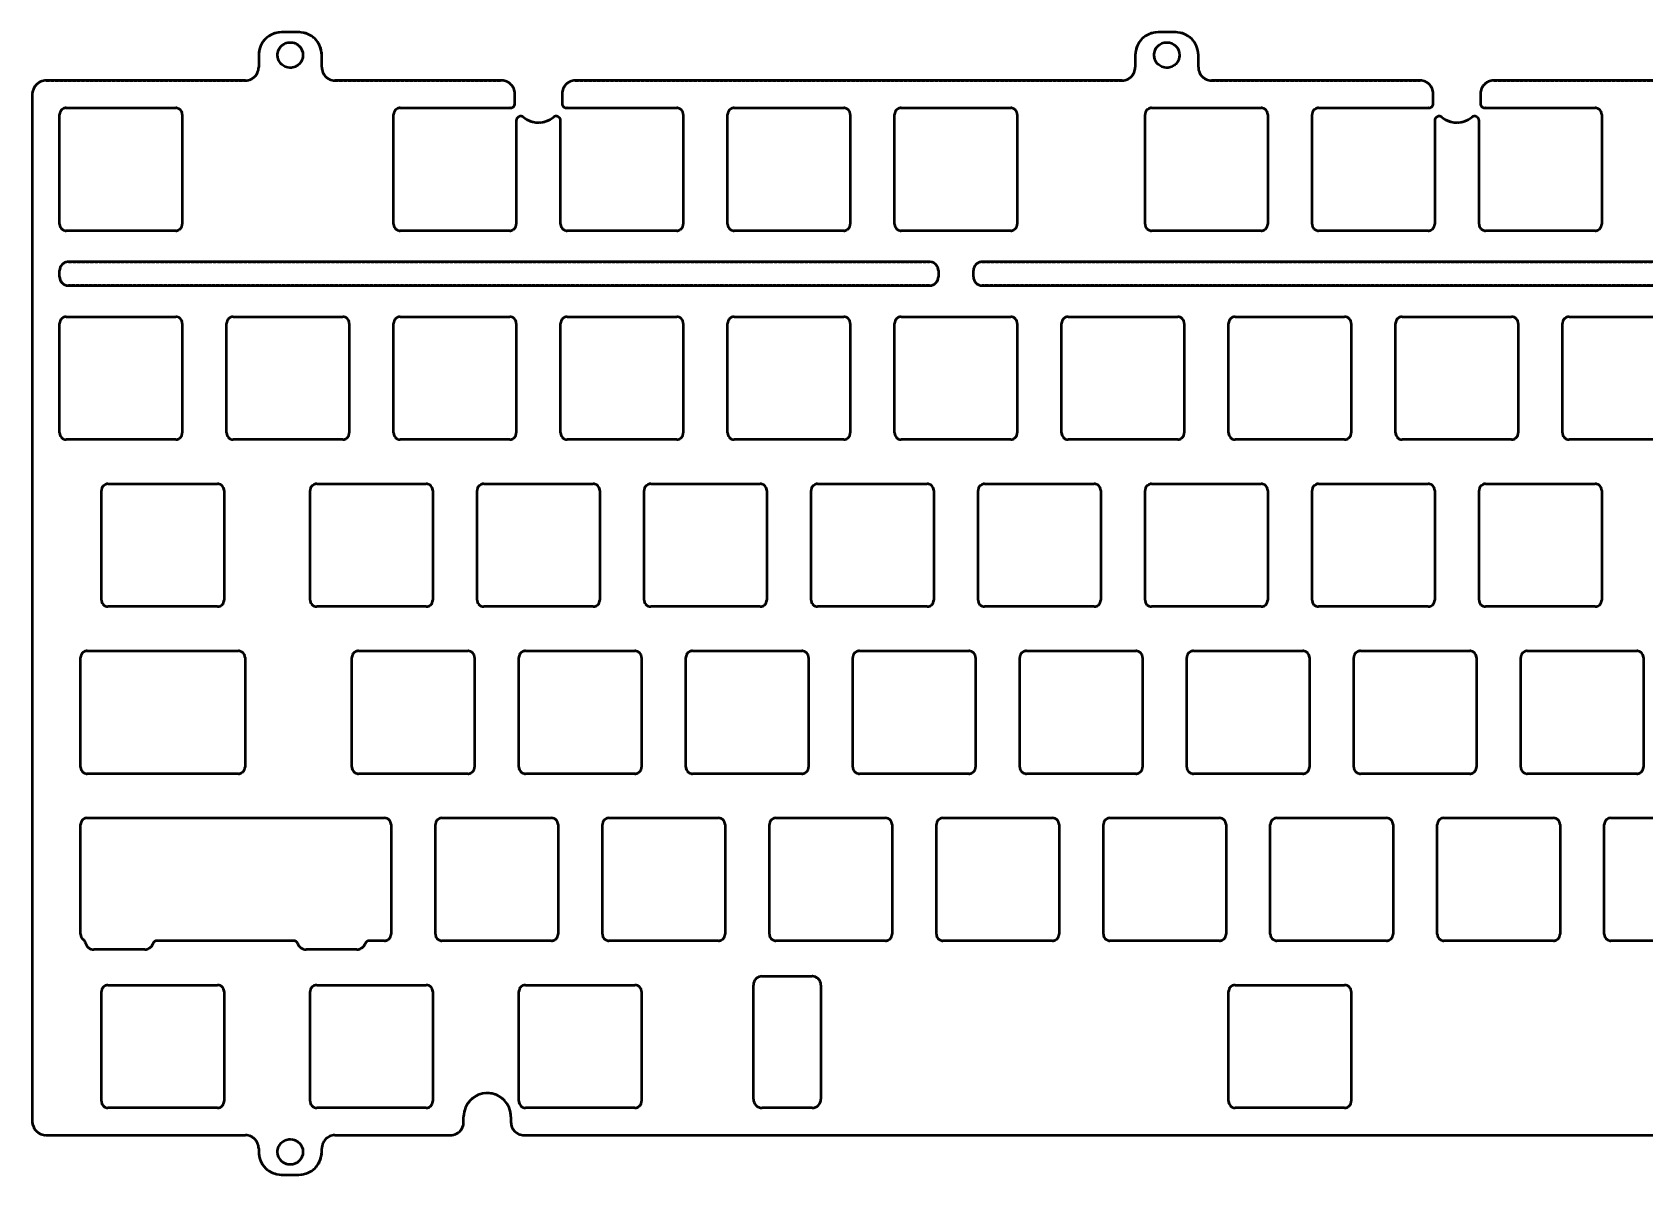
# Model space of a CAD drawing. Header units: millimetres. Extents: x -25 to 356, y -34 to 274.
# Drawn here: x -25.1 to 158.8, y 143.6 to 273.8 of the extents above; entities that cross this region are included whole.
import ezdxf

# ---------------------------------------------------------------- set-up
doc = ezdxf.new("R2010")
doc.units = ezdxf.units.MM
doc.linetypes.add('Continuous2', pattern=[0])
doc.linetypes.add('DASHED', pattern=[0.5, 0.375, -0.125])
doc.layers.add('Unnamed Level 1000', color=1, linetype='Continuous')

msp = doc.modelspace()

# ---------------------------------------------------------------- linework, layer by layer
at = {"layer": 'Unnamed Level 1000', "color": 1, "linetype": 'Continuous2', "lineweight": 50, "true_color": 0xff0000}
for p, q in [((5.32, 273.84), (3.32, 273.84)), ((105.32, 273.84), (103.32, 273.84)), ((0.72, 271.24), (0.72, 269.84)), ((7.92, 269.84), (7.92, 271.24)), ((100.72, 271.24), (100.72, 269.84)), ((107.92, 269.84), (107.92, 271.24)), ((-25.11, 266.74), (-25.11, 149.68)), ((-0.78, 268.34), (-23.51, 268.34)), ((28.44, 268.34), (9.42, 268.34)), ((29.94, 265.71), (29.94, 266.84)), ((35.34, 266.84), (35.34, 265.71)), ((99.22, 268.34), (36.84, 268.34)), ((133.21, 268.34), (109.42, 268.34)), ((134.71, 265.71), (134.71, 266.84)), ((140.11, 266.84), (140.11, 265.71)), ((189.22, 268.34), (141.61, 268.34)), ((-21.24, 265.21), (-8.74, 265.21)), ((16.86, 265.21), (29.36, 265.21)), ((35.91, 265.21), (48.41, 265.21)), ((54.96, 265.21), (67.46, 265.21)), ((74.01, 265.21), (86.51, 265.21)), ((102.59, 265.21), (115.09, 265.21)), ((121.64, 265.21), (134.14, 265.21)), ((140.69, 265.21), (153.19, 265.21)), ((-21.99, 251.96), (-21.99, 264.46)), ((-7.99, 264.46), (-7.99, 251.96)), ((16.11, 251.96), (16.11, 264.46)), ((30.11, 263.76), (30.11, 251.96)), ((35.16, 251.96), (35.16, 263.76)), ((49.16, 264.46), (49.16, 251.96)), ((54.21, 251.96), (54.21, 264.46)), ((68.21, 264.46), (68.21, 251.96)), ((73.26, 251.96), (73.26, 264.46)), ((87.26, 264.46), (87.26, 251.96)), ((101.84, 251.96), (101.84, 264.46)), ((115.84, 264.46), (115.84, 251.96)), ((120.89, 251.96), (120.89, 264.46)), ((134.89, 263.76), (134.89, 251.96)), ((139.94, 251.96), (139.94, 263.76)), ((153.94, 264.46), (153.94, 251.96)), ((-8.74, 251.21), (-21.24, 251.21)), ((29.36, 251.21), (16.86, 251.21)), ((48.41, 251.21), (35.91, 251.21)), ((67.46, 251.21), (54.96, 251.21)), ((86.51, 251.21), (74.01, 251.21)), ((115.09, 251.21), (102.59, 251.21)), ((134.14, 251.21), (121.64, 251.21)), ((153.19, 251.21), (140.69, 251.21)), ((-21.99, 245.96), (-21.99, 246.66)), ((77.26, 247.66), (-20.99, 247.66)), ((78.26, 246.66), (78.26, 245.96)), ((82.26, 245.96), (82.26, 246.66)), ((162.99, 247.66), (83.26, 247.66)), ((-20.99, 244.96), (77.26, 244.96)), ((83.26, 244.96), (162.99, 244.96)), ((-21.24, 241.4), (-8.74, 241.4)), ((-2.19, 241.4), (10.31, 241.4)), ((16.86, 241.4), (29.36, 241.4)), ((35.91, 241.4), (48.41, 241.4)), ((54.96, 241.4), (67.46, 241.4)), ((74.01, 241.4), (86.51, 241.4)), ((93.06, 241.4), (105.56, 241.4)), ((112.11, 241.4), (124.61, 241.4)), ((131.16, 241.4), (143.66, 241.4)), ((150.21, 241.4), (162.71, 241.4)), ((-21.99, 228.15), (-21.99, 240.65)), ((-7.99, 240.65), (-7.99, 228.15)), ((-2.94, 228.15), (-2.94, 240.65)), ((11.06, 240.65), (11.06, 228.15)), ((16.11, 228.15), (16.11, 240.65)), ((30.11, 240.65), (30.11, 228.15)), ((35.16, 228.15), (35.16, 240.65)), ((49.16, 240.65), (49.16, 228.15)), ((54.21, 228.15), (54.21, 240.65)), ((68.21, 240.65), (68.21, 228.15)), ((73.26, 228.15), (73.26, 240.65)), ((87.26, 240.65), (87.26, 228.15)), ((92.31, 228.15), (92.31, 240.65)), ((106.31, 240.65), (106.31, 228.15)), ((111.36, 228.15), (111.36, 240.65)), ((125.36, 240.65), (125.36, 228.15)), ((130.41, 228.15), (130.41, 240.65)), ((144.41, 240.65), (144.41, 228.15)), ((149.46, 228.15), (149.46, 240.65)), ((-8.74, 227.4), (-21.24, 227.4)), ((10.31, 227.4), (-2.19, 227.4)), ((29.36, 227.4), (16.86, 227.4)), ((48.41, 227.4), (35.91, 227.4)), ((67.46, 227.4), (54.96, 227.4)), ((86.51, 227.4), (74.01, 227.4)), ((105.56, 227.4), (93.06, 227.4)), ((124.61, 227.4), (112.11, 227.4)), ((143.66, 227.4), (131.16, 227.4)), ((162.71, 227.4), (150.21, 227.4)), ((-17.22, 209.1), (-17.22, 221.6)), ((-16.47, 222.35), (-3.97, 222.35)), ((-3.22, 221.6), (-3.22, 209.1)), ((6.59, 209.1), (6.59, 221.6)), ((7.34, 222.35), (19.84, 222.35)), ((20.59, 221.6), (20.59, 209.1)), ((25.64, 209.1), (25.64, 221.6)), ((26.39, 222.35), (38.89, 222.35)), ((39.64, 221.6), (39.64, 209.1)), ((44.69, 209.1), (44.69, 221.6)), ((45.44, 222.35), (57.94, 222.35)), ((58.69, 221.6), (58.69, 209.1)), ((63.74, 209.1), (63.74, 221.6)), ((64.49, 222.35), (76.99, 222.35)), ((77.74, 221.6), (77.74, 209.1)), ((82.79, 209.1), (82.79, 221.6)), ((83.54, 222.35), (96.04, 222.35)), ((96.79, 221.6), (96.79, 209.1)), ((101.84, 209.1), (101.84, 221.6)), ((102.59, 222.35), (115.09, 222.35)), ((115.84, 221.6), (115.84, 209.1)), ((120.89, 209.1), (120.89, 221.6)), ((121.64, 222.35), (134.14, 222.35)), ((134.89, 221.6), (134.89, 209.1)), ((139.94, 209.1), (139.94, 221.6)), ((140.69, 222.35), (153.19, 222.35)), ((153.94, 221.6), (153.94, 209.1)), ((-3.97, 208.35), (-16.47, 208.35)), ((19.84, 208.35), (7.34, 208.35)), ((38.89, 208.35), (26.39, 208.35)), ((57.94, 208.35), (45.44, 208.35)), ((76.99, 208.35), (64.49, 208.35)), ((96.04, 208.35), (83.54, 208.35)), ((115.09, 208.35), (102.59, 208.35)), ((134.14, 208.35), (121.64, 208.35)), ((153.19, 208.35), (140.69, 208.35)), ((-19.6, 190.05), (-19.6, 202.55)), ((-18.85, 203.3), (-1.59, 203.3)), ((-0.84, 202.55), (-0.84, 190.05)), ((11.35, 190.05), (11.35, 202.55)), ((12.1, 203.3), (24.6, 203.3)), ((25.35, 202.55), (25.35, 190.05)), ((30.4, 190.05), (30.4, 202.55)), ((31.15, 203.3), (43.65, 203.3)), ((44.4, 202.55), (44.4, 190.05)), ((49.45, 190.05), (49.45, 202.55)), ((50.2, 203.3), (62.7, 203.3)), ((63.45, 202.55), (63.45, 190.05)), ((68.5, 190.05), (68.5, 202.55)), ((69.25, 203.3), (81.75, 203.3)), ((82.5, 202.55), (82.5, 190.05)), ((87.55, 190.05), (87.55, 202.55)), ((88.3, 203.3), (100.8, 203.3)), ((101.55, 202.55), (101.55, 190.05)), ((106.6, 190.05), (106.6, 202.55)), ((107.35, 203.3), (119.85, 203.3)), ((120.6, 202.55), (120.6, 190.05)), ((125.65, 190.05), (125.65, 202.55)), ((126.4, 203.3), (138.9, 203.3)), ((139.65, 202.55), (139.65, 190.05)), ((144.7, 190.05), (144.7, 202.55)), ((145.45, 203.3), (157.95, 203.3)), ((158.7, 202.55), (158.7, 190.05)), ((-1.59, 189.3), (-18.85, 189.3)), ((24.6, 189.3), (12.1, 189.3)), ((43.65, 189.3), (31.15, 189.3)), ((62.7, 189.3), (50.2, 189.3)), ((81.75, 189.3), (69.25, 189.3)), ((100.8, 189.3), (88.3, 189.3)), ((119.85, 189.3), (107.35, 189.3)), ((138.9, 189.3), (126.4, 189.3)), ((157.95, 189.3), (145.45, 189.3)), ((-18.85, 184.25), (15.08, 184.25)), ((21.63, 184.25), (34.13, 184.25)), ((40.68, 184.25), (53.18, 184.25)), ((59.73, 184.25), (72.23, 184.25)), ((78.78, 184.25), (91.28, 184.25)), ((97.83, 184.25), (110.33, 184.25)), ((116.88, 184.25), (129.38, 184.25)), ((135.93, 184.25), (148.43, 184.25)), ((154.98, 184.25), (167.48, 184.25)), ((-19.6, 171), (-19.6, 183.5)), ((15.83, 183.5), (15.83, 171)), ((20.88, 171), (20.88, 183.5)), ((34.88, 183.5), (34.88, 171)), ((39.93, 171), (39.93, 183.5)), ((53.93, 183.5), (53.93, 171)), ((58.98, 171), (58.98, 183.5)), ((72.98, 183.5), (72.98, 171)), ((78.03, 171), (78.03, 183.5)), ((92.03, 183.5), (92.03, 171)), ((97.08, 171), (97.08, 183.5)), ((111.08, 183.5), (111.08, 171)), ((116.13, 171), (116.13, 183.5)), ((130.13, 183.5), (130.13, 171)), ((135.18, 171), (135.18, 183.5)), ((149.18, 183.5), (149.18, 171)), ((154.23, 171), (154.23, 183.5)), ((-12.28, 169.25), (-18.08, 169.25)), ((4.71, 170.25), (-10.87, 170.25)), ((11.92, 169.25), (6.12, 169.25)), ((15.08, 170.25), (13.33, 170.25)), ((34.13, 170.25), (21.63, 170.25)), ((53.18, 170.25), (40.68, 170.25)), ((72.23, 170.25), (59.73, 170.25)), ((91.28, 170.25), (78.78, 170.25)), ((110.33, 170.25), (97.83, 170.25)), ((129.38, 170.25), (116.88, 170.25)), ((148.43, 170.25), (135.93, 170.25)), ((167.48, 170.25), (154.98, 170.25)), ((58.16, 166.2), (63.86, 166.2)), ((-17.22, 151.95), (-17.22, 164.45)), ((-16.47, 165.2), (-3.97, 165.2)), ((-3.22, 164.45), (-3.22, 151.95)), ((6.59, 151.95), (6.59, 164.45)), ((7.34, 165.2), (19.84, 165.2)), ((20.59, 164.45), (20.59, 151.95)), ((30.4, 151.95), (30.4, 164.45)), ((31.15, 165.2), (43.65, 165.2)), ((44.4, 164.45), (44.4, 151.95)), ((57.16, 152.2), (57.16, 165.2)), ((64.86, 165.2), (64.86, 152.2)), ((111.36, 151.95), (111.36, 164.45)), ((112.11, 165.2), (124.61, 165.2)), ((125.36, 164.45), (125.36, 151.95)), ((-3.97, 151.2), (-16.47, 151.2)), ((19.84, 151.2), (7.34, 151.2)), ((43.65, 151.2), (31.15, 151.2)), ((63.86, 151.2), (58.16, 151.2)), ((124.61, 151.2), (112.11, 151.2)), ((24.1, 149.58), (24.1, 150.18)), ((29.5, 150.18), (29.5, 149.58)), ((-23.51, 148.08), (-0.78, 148.08)), ((9.42, 148.08), (22.6, 148.08)), ((31, 148.08), (189.22, 148.08)), ((0.72, 146.58), (0.72, 146.18)), ((7.92, 146.18), (7.92, 146.58)), ((3.32, 143.58), (5.32, 143.58))]:
    msp.add_line(p, q, dxfattribs=at)
at = {"layer": 'Unnamed Level 1000', "color": 1, "linetype": 'DASHED', "lineweight": 50, "true_color": 0xff0000}
for p, q in [((5.32, 273.84), (3.32, 273.84)), ((105.32, 273.84), (103.32, 273.84)), ((0.72, 271.24), (0.72, 269.84)), ((7.92, 269.84), (7.92, 271.24)), ((100.72, 271.24), (100.72, 269.84)), ((107.92, 269.84), (107.92, 271.24)), ((-25.11, 266.74), (-25.11, 149.68)), ((-23.51, 268.34), (-0.78, 268.34)), ((9.42, 268.34), (28.44, 268.34)), ((29.94, 265.71), (29.94, 266.84)), ((35.34, 266.84), (35.34, 265.71)), ((36.84, 268.34), (99.22, 268.34)), ((109.42, 268.34), (133.21, 268.34)), ((134.71, 265.71), (134.71, 266.84)), ((140.11, 266.84), (140.11, 265.71)), ((141.61, 268.34), (189.22, 268.34)), ((-21.24, 265.21), (-8.74, 265.21)), ((16.86, 265.21), (29.36, 265.21)), ((35.91, 265.21), (48.41, 265.21)), ((54.96, 265.21), (67.46, 265.21)), ((74.01, 265.21), (86.51, 265.21)), ((102.59, 265.21), (115.09, 265.21)), ((121.64, 265.21), (134.14, 265.21)), ((140.69, 265.21), (153.19, 265.21)), ((-21.99, 251.96), (-21.99, 264.46)), ((-7.99, 264.46), (-7.99, 251.96)), ((16.11, 251.96), (16.11, 264.46)), ((30.11, 263.76), (30.11, 251.96)), ((35.16, 251.96), (35.16, 263.76)), ((49.16, 264.46), (49.16, 251.96)), ((54.21, 251.96), (54.21, 264.46)), ((68.21, 264.46), (68.21, 251.96)), ((73.26, 251.96), (73.26, 264.46)), ((87.26, 264.46), (87.26, 251.96)), ((101.84, 251.96), (101.84, 264.46)), ((115.84, 264.46), (115.84, 251.96)), ((120.89, 251.96), (120.89, 264.46)), ((134.89, 263.76), (134.89, 251.96)), ((139.94, 251.96), (139.94, 263.76)), ((153.94, 264.46), (153.94, 251.96)), ((-8.74, 251.21), (-21.24, 251.21)), ((29.36, 251.21), (16.86, 251.21)), ((48.41, 251.21), (35.91, 251.21)), ((67.46, 251.21), (54.96, 251.21)), ((86.51, 251.21), (74.01, 251.21)), ((115.09, 251.21), (102.59, 251.21)), ((134.14, 251.21), (121.64, 251.21)), ((153.19, 251.21), (140.69, 251.21)), ((-21.99, 245.96), (-21.99, 246.66)), ((-20.99, 247.66), (77.26, 247.66)), ((78.26, 246.66), (78.26, 245.96)), ((82.26, 245.96), (82.26, 246.66)), ((83.26, 247.66), (162.99, 247.66)), ((77.26, 244.96), (-20.99, 244.96)), ((162.99, 244.96), (83.26, 244.96)), ((-21.24, 241.4), (-8.74, 241.4)), ((-2.19, 241.4), (10.31, 241.4)), ((16.86, 241.4), (29.36, 241.4)), ((35.91, 241.4), (48.41, 241.4)), ((54.96, 241.4), (67.46, 241.4)), ((74.01, 241.4), (86.51, 241.4)), ((93.06, 241.4), (105.56, 241.4)), ((112.11, 241.4), (124.61, 241.4)), ((131.16, 241.4), (143.66, 241.4)), ((150.21, 241.4), (162.71, 241.4)), ((-21.99, 228.15), (-21.99, 240.65)), ((-7.99, 240.65), (-7.99, 228.15)), ((-2.94, 228.15), (-2.94, 240.65)), ((11.06, 240.65), (11.06, 228.15)), ((16.11, 228.15), (16.11, 240.65)), ((30.11, 240.65), (30.11, 228.15)), ((35.16, 228.15), (35.16, 240.65)), ((49.16, 240.65), (49.16, 228.15)), ((54.21, 228.15), (54.21, 240.65)), ((68.21, 240.65), (68.21, 228.15)), ((73.26, 228.15), (73.26, 240.65)), ((87.26, 240.65), (87.26, 228.15)), ((92.31, 228.15), (92.31, 240.65)), ((106.31, 240.65), (106.31, 228.15)), ((111.36, 228.15), (111.36, 240.65)), ((125.36, 240.65), (125.36, 228.15)), ((130.41, 228.15), (130.41, 240.65)), ((144.41, 240.65), (144.41, 228.15)), ((149.46, 228.15), (149.46, 240.65)), ((-8.74, 227.4), (-21.24, 227.4)), ((10.31, 227.4), (-2.19, 227.4)), ((29.36, 227.4), (16.86, 227.4)), ((48.41, 227.4), (35.91, 227.4)), ((67.46, 227.4), (54.96, 227.4)), ((86.51, 227.4), (74.01, 227.4)), ((105.56, 227.4), (93.06, 227.4)), ((124.61, 227.4), (112.11, 227.4)), ((143.66, 227.4), (131.16, 227.4)), ((162.71, 227.4), (150.21, 227.4)), ((-17.22, 209.1), (-17.22, 221.6)), ((-16.47, 222.35), (-3.97, 222.35)), ((-3.22, 221.6), (-3.22, 209.1)), ((6.59, 209.1), (6.59, 221.6)), ((7.34, 222.35), (19.84, 222.35)), ((20.59, 221.6), (20.59, 209.1)), ((25.64, 209.1), (25.64, 221.6)), ((26.39, 222.35), (38.89, 222.35)), ((39.64, 221.6), (39.64, 209.1)), ((44.69, 209.1), (44.69, 221.6)), ((45.44, 222.35), (57.94, 222.35)), ((58.69, 221.6), (58.69, 209.1)), ((63.74, 209.1), (63.74, 221.6)), ((64.49, 222.35), (76.99, 222.35)), ((77.74, 221.6), (77.74, 209.1)), ((82.79, 209.1), (82.79, 221.6)), ((83.54, 222.35), (96.04, 222.35)), ((96.79, 221.6), (96.79, 209.1)), ((101.84, 209.1), (101.84, 221.6)), ((102.59, 222.35), (115.09, 222.35)), ((115.84, 221.6), (115.84, 209.1)), ((120.89, 209.1), (120.89, 221.6)), ((121.64, 222.35), (134.14, 222.35)), ((134.89, 221.6), (134.89, 209.1)), ((139.94, 209.1), (139.94, 221.6)), ((140.69, 222.35), (153.19, 222.35)), ((153.94, 221.6), (153.94, 209.1)), ((-3.97, 208.35), (-16.47, 208.35)), ((19.84, 208.35), (7.34, 208.35)), ((38.89, 208.35), (26.39, 208.35)), ((57.94, 208.35), (45.44, 208.35)), ((76.99, 208.35), (64.49, 208.35)), ((96.04, 208.35), (83.54, 208.35)), ((115.09, 208.35), (102.59, 208.35)), ((134.14, 208.35), (121.64, 208.35)), ((153.19, 208.35), (140.69, 208.35)), ((-19.6, 190.05), (-19.6, 202.55)), ((-18.85, 203.3), (-1.59, 203.3)), ((-0.84, 202.55), (-0.84, 190.05)), ((11.35, 190.05), (11.35, 202.55)), ((12.1, 203.3), (24.6, 203.3)), ((25.35, 202.55), (25.35, 190.05)), ((30.4, 190.05), (30.4, 202.55)), ((31.15, 203.3), (43.65, 203.3)), ((44.4, 202.55), (44.4, 190.05)), ((49.45, 190.05), (49.45, 202.55)), ((50.2, 203.3), (62.7, 203.3)), ((63.45, 202.55), (63.45, 190.05)), ((68.5, 190.05), (68.5, 202.55)), ((69.25, 203.3), (81.75, 203.3)), ((82.5, 202.55), (82.5, 190.05)), ((87.55, 190.05), (87.55, 202.55)), ((88.3, 203.3), (100.8, 203.3)), ((101.55, 202.55), (101.55, 190.05)), ((106.6, 190.05), (106.6, 202.55)), ((107.35, 203.3), (119.85, 203.3)), ((120.6, 202.55), (120.6, 190.05)), ((125.65, 190.05), (125.65, 202.55)), ((126.4, 203.3), (138.9, 203.3)), ((139.65, 202.55), (139.65, 190.05)), ((144.7, 190.05), (144.7, 202.55)), ((145.45, 203.3), (157.95, 203.3)), ((158.7, 202.55), (158.7, 190.05)), ((-1.59, 189.3), (-18.85, 189.3)), ((24.6, 189.3), (12.1, 189.3)), ((43.65, 189.3), (31.15, 189.3)), ((62.7, 189.3), (50.2, 189.3)), ((81.75, 189.3), (69.25, 189.3)), ((100.8, 189.3), (88.3, 189.3)), ((119.85, 189.3), (107.35, 189.3)), ((138.9, 189.3), (126.4, 189.3)), ((157.95, 189.3), (145.45, 189.3)), ((-18.85, 184.25), (15.08, 184.25)), ((21.63, 184.25), (34.13, 184.25)), ((40.68, 184.25), (53.18, 184.25)), ((59.73, 184.25), (72.23, 184.25)), ((78.78, 184.25), (91.28, 184.25)), ((97.83, 184.25), (110.33, 184.25)), ((116.88, 184.25), (129.38, 184.25)), ((135.93, 184.25), (148.43, 184.25)), ((154.98, 184.25), (167.48, 184.25)), ((-19.6, 171), (-19.6, 183.5)), ((15.83, 183.5), (15.83, 171)), ((20.88, 171), (20.88, 183.5)), ((34.88, 183.5), (34.88, 171)), ((39.93, 171), (39.93, 183.5)), ((53.93, 183.5), (53.93, 171)), ((58.98, 171), (58.98, 183.5)), ((72.98, 183.5), (72.98, 171)), ((78.03, 171), (78.03, 183.5)), ((92.03, 183.5), (92.03, 171)), ((97.08, 171), (97.08, 183.5)), ((111.08, 183.5), (111.08, 171)), ((116.13, 171), (116.13, 183.5)), ((130.13, 183.5), (130.13, 171)), ((135.18, 171), (135.18, 183.5)), ((149.18, 183.5), (149.18, 171)), ((154.23, 171), (154.23, 183.5)), ((-12.28, 169.25), (-18.08, 169.25)), ((4.71, 170.25), (-10.87, 170.25)), ((11.92, 169.25), (6.12, 169.25)), ((15.08, 170.25), (13.33, 170.25)), ((34.13, 170.25), (21.63, 170.25)), ((53.18, 170.25), (40.68, 170.25)), ((72.23, 170.25), (59.73, 170.25)), ((91.28, 170.25), (78.78, 170.25)), ((110.33, 170.25), (97.83, 170.25)), ((129.38, 170.25), (116.88, 170.25)), ((148.43, 170.25), (135.93, 170.25)), ((167.48, 170.25), (154.98, 170.25)), ((58.16, 166.2), (63.86, 166.2)), ((-17.22, 151.95), (-17.22, 164.45)), ((-16.47, 165.2), (-3.97, 165.2)), ((-3.22, 164.45), (-3.22, 151.95)), ((6.59, 151.95), (6.59, 164.45)), ((7.34, 165.2), (19.84, 165.2)), ((20.59, 164.45), (20.59, 151.95)), ((30.4, 151.95), (30.4, 164.45)), ((31.15, 165.2), (43.65, 165.2)), ((44.4, 164.45), (44.4, 151.95)), ((57.16, 152.2), (57.16, 165.2)), ((64.86, 165.2), (64.86, 152.2)), ((111.36, 151.95), (111.36, 164.45)), ((112.11, 165.2), (124.61, 165.2)), ((125.36, 164.45), (125.36, 151.95)), ((-3.97, 151.2), (-16.47, 151.2)), ((19.84, 151.2), (7.34, 151.2)), ((43.65, 151.2), (31.15, 151.2)), ((63.86, 151.2), (58.16, 151.2)), ((124.61, 151.2), (112.11, 151.2)), ((24.1, 149.58), (24.1, 150.18)), ((29.5, 150.18), (29.5, 149.58)), ((-23.51, 148.08), (-0.78, 148.08)), ((9.42, 148.08), (22.6, 148.08)), ((31, 148.08), (189.22, 148.08)), ((0.72, 146.58), (0.72, 146.18)), ((7.92, 146.18), (7.92, 146.58)), ((3.32, 143.58), (5.32, 143.58))]:
    msp.add_line(p, q, dxfattribs=at)
at = {"layer": 'Unnamed Level 1000', "color": 1, "linetype": 'Continuous2', "lineweight": 50, "true_color": 0xff0000}
for centre in [(4.32, 271.24), (104.32, 271.24), (4.32, 146.18)]:
    msp.add_circle(centre, 1.45, dxfattribs=at)
at = {"layer": 'Unnamed Level 1000', "color": 1, "linetype": 'DASHED', "lineweight": 50, "true_color": 0xff0000}
for centre in [(4.32, 271.24), (104.32, 271.24), (4.32, 146.18)]:
    msp.add_circle(centre, 1.45, dxfattribs=at)
at = {"layer": 'Unnamed Level 1000', "color": 1, "linetype": 'Continuous2', "lineweight": 50, "true_color": 0xff0000}
for centre, radius, start, end in [((3.32, 271.24), 2.6, 90, 180), ((5.32, 271.24), 2.6, 0, 90), ((103.32, 271.24), 2.6, 90, 180), ((105.32, 271.24), 2.6, 0, 90), ((-0.78, 269.84), 1.5, 270, 360), ((9.42, 269.84), 1.5, 180, 270), ((99.22, 269.84), 1.5, 270, 360), ((109.42, 269.84), 1.5, 180, 270), ((-23.51, 266.74), 1.6, 90, 180), ((28.44, 266.84), 1.5, 0, 90), ((36.84, 266.84), 1.5, 90, 180), ((133.21, 266.84), 1.5, 0, 90), ((141.61, 266.84), 1.5, 90, 180), ((-21.24, 264.46), 0.75, 90, 180), ((-8.74, 264.46), 0.75, 360, 90), ((16.86, 264.46), 0.75, 90, 180), ((29.36, 264.46), 0.75, 86.5582, 90), ((29.44, 265.71), 0.5, 266.5582, 0), ((35.84, 265.71), 0.5, 180, 273.4376), ((35.91, 264.46), 0.75, 90, 93.4376), ((48.41, 264.46), 0.75, 360, 90), ((54.96, 264.46), 0.75, 90, 180), ((67.46, 264.46), 0.75, 360, 90), ((74.01, 264.46), 0.75, 90, 180), ((86.51, 264.46), 0.75, 360, 90), ((102.59, 264.46), 0.75, 90, 180), ((115.09, 264.46), 0.75, 360, 90), ((121.64, 264.46), 0.75, 90, 180), ((134.14, 264.46), 0.75, 86.5593, 90), ((134.21, 265.71), 0.5, 266.5593, 0), ((140.61, 265.71), 0.5, 180, 273.4389), ((140.69, 264.46), 0.75, 90, 93.4389), ((153.19, 264.46), 0.75, 360, 90), ((30.61, 263.76), 0.5, 50.7406, 180), ((32.64, 266.24), 2.7, 230.7412, 309.2567), ((34.66, 263.76), 0.5, 0, 129.2573), ((135.39, 263.76), 0.5, 50.7411, 180), ((137.41, 266.24), 2.7, 230.7417, 309.2574), ((139.44, 263.76), 0.5, 0, 129.2579), ((-21.24, 251.96), 0.75, 180, 270), ((-8.74, 251.96), 0.75, 270, 0), ((16.86, 251.96), 0.75, 180, 270), ((29.36, 251.96), 0.75, 270, 0), ((35.91, 251.96), 0.75, 180, 270), ((48.41, 251.96), 0.75, 270, 0), ((54.96, 251.96), 0.75, 180, 270), ((67.46, 251.96), 0.75, 270, 0), ((74.01, 251.96), 0.75, 180, 270), ((86.51, 251.96), 0.75, 270, 0), ((102.59, 251.96), 0.75, 180, 270), ((115.09, 251.96), 0.75, 270, 0), ((121.64, 251.96), 0.75, 180, 270), ((134.14, 251.96), 0.75, 270, 0), ((140.69, 251.96), 0.75, 180, 270), ((153.19, 251.96), 0.75, 270, 0), ((-20.99, 246.66), 1, 90, 180), ((77.26, 246.66), 1, 0, 90), ((83.26, 246.66), 1, 90, 180), ((-20.99, 245.96), 1, 180, 270), ((77.26, 245.96), 1, 270, 0), ((83.26, 245.96), 1, 180, 270), ((-21.24, 240.65), 0.75, 90, 180), ((-8.74, 240.65), 0.75, 0, 90), ((-2.19, 240.65), 0.75, 90, 180), ((10.31, 240.65), 0.75, 0, 90), ((16.86, 240.65), 0.75, 90, 180), ((29.36, 240.65), 0.75, 0, 90), ((35.91, 240.65), 0.75, 90, 180), ((48.41, 240.65), 0.75, 0, 90), ((54.96, 240.65), 0.75, 90, 180), ((67.46, 240.65), 0.75, 0, 90), ((74.01, 240.65), 0.75, 90, 180), ((86.51, 240.65), 0.75, 0, 90), ((93.06, 240.65), 0.75, 90, 180), ((105.56, 240.65), 0.75, 0, 90), ((112.11, 240.65), 0.75, 90, 180), ((124.61, 240.65), 0.75, 0, 90), ((131.16, 240.65), 0.75, 90, 180), ((143.66, 240.65), 0.75, 0, 90), ((150.21, 240.65), 0.75, 90, 180), ((-21.24, 228.15), 0.75, 180, 270), ((-8.74, 228.15), 0.75, 270, 0), ((-2.19, 228.15), 0.75, 180, 270), ((10.31, 228.15), 0.75, 270, 0), ((16.86, 228.15), 0.75, 180, 270), ((29.36, 228.15), 0.75, 270, 0), ((35.91, 228.15), 0.75, 180, 270), ((48.41, 228.15), 0.75, 270, 0), ((54.96, 228.15), 0.75, 180, 270), ((67.46, 228.15), 0.75, 270, 0), ((74.01, 228.15), 0.75, 180, 270), ((86.51, 228.15), 0.75, 270, 0), ((93.06, 228.15), 0.75, 180, 270), ((105.56, 228.15), 0.75, 270, 0), ((112.11, 228.15), 0.75, 180, 270), ((124.61, 228.15), 0.75, 270, 0), ((131.16, 228.15), 0.75, 180, 270), ((143.66, 228.15), 0.75, 270, 0), ((150.21, 228.15), 0.75, 180, 270), ((-16.47, 221.6), 0.75, 90, 180), ((-3.97, 221.6), 0.75, 0, 90), ((7.34, 221.6), 0.75, 90, 180), ((19.84, 221.6), 0.75, 360, 90), ((26.39, 221.6), 0.75, 90, 180), ((38.89, 221.6), 0.75, 0, 90), ((45.44, 221.6), 0.75, 90, 180), ((57.94, 221.6), 0.75, 0, 90), ((64.49, 221.6), 0.75, 90, 180), ((76.99, 221.6), 0.75, 360, 90), ((83.54, 221.6), 0.75, 90, 180), ((96.04, 221.6), 0.75, 0, 90), ((102.59, 221.6), 0.75, 90, 180), ((115.09, 221.6), 0.75, 0, 90), ((121.64, 221.6), 0.75, 90, 180), ((134.14, 221.6), 0.75, 0, 90), ((140.69, 221.6), 0.75, 90, 180), ((153.19, 221.6), 0.75, 0, 90), ((-16.47, 209.1), 0.75, 180, 270), ((-3.97, 209.1), 0.75, 270, 0), ((7.34, 209.1), 0.75, 180, 270), ((19.84, 209.1), 0.75, 270, 0), ((26.39, 209.1), 0.75, 180, 270), ((38.89, 209.1), 0.75, 270, 0), ((45.44, 209.1), 0.75, 180, 270), ((57.94, 209.1), 0.75, 270, 0), ((64.49, 209.1), 0.75, 180, 270), ((76.99, 209.1), 0.75, 270, 0), ((83.54, 209.1), 0.75, 180, 270), ((96.04, 209.1), 0.75, 270, 0), ((102.59, 209.1), 0.75, 180, 270), ((115.09, 209.1), 0.75, 270, 0), ((121.64, 209.1), 0.75, 180, 270), ((134.14, 209.1), 0.75, 270, 0), ((140.69, 209.1), 0.75, 180, 270), ((153.19, 209.1), 0.75, 270, 0), ((-18.85, 202.55), 0.75, 90, 180), ((-1.59, 202.55), 0.75, 360, 90), ((12.1, 202.55), 0.75, 90, 180), ((24.6, 202.55), 0.75, 360, 90), ((31.15, 202.55), 0.75, 90, 180), ((43.65, 202.55), 0.75, 360, 90), ((50.2, 202.55), 0.75, 90, 180), ((62.7, 202.55), 0.75, 360, 90), ((69.25, 202.55), 0.75, 90, 180), ((81.75, 202.55), 0.75, 360, 90), ((88.3, 202.55), 0.75, 90, 180), ((100.8, 202.55), 0.75, 360, 90), ((107.35, 202.55), 0.75, 90, 180), ((119.85, 202.55), 0.75, 360, 90), ((126.4, 202.55), 0.75, 90, 180), ((138.9, 202.55), 0.75, 360, 90), ((145.45, 202.55), 0.75, 90, 180), ((157.95, 202.55), 0.75, 360, 90), ((-18.85, 190.05), 0.75, 180, 270), ((-1.59, 190.05), 0.75, 270, 0), ((12.1, 190.05), 0.75, 180, 270), ((24.6, 190.05), 0.75, 270, 0), ((31.15, 190.05), 0.75, 180, 270), ((43.65, 190.05), 0.75, 270, 0), ((50.2, 190.05), 0.75, 180, 270), ((62.7, 190.05), 0.75, 270, 0), ((69.25, 190.05), 0.75, 180, 270), ((81.75, 190.05), 0.75, 270, 0), ((88.3, 190.05), 0.75, 180, 270), ((100.8, 190.05), 0.75, 270, 0), ((107.35, 190.05), 0.75, 180, 270), ((119.85, 190.05), 0.75, 270, 0), ((126.4, 190.05), 0.75, 180, 270), ((138.9, 190.05), 0.75, 270, 0), ((145.45, 190.05), 0.75, 180, 270), ((157.95, 190.05), 0.75, 270, 0), ((-18.85, 183.5), 0.75, 90.0003, 180), ((15.08, 183.5), 0.75, 0, 90), ((21.63, 183.5), 0.75, 90, 180), ((34.13, 183.5), 0.75, 0, 90), ((40.68, 183.5), 0.75, 90, 180), ((53.18, 183.5), 0.75, 0, 90), ((59.73, 183.5), 0.75, 90, 180), ((72.23, 183.5), 0.75, 0, 90), ((78.78, 183.5), 0.75, 90, 180), ((91.28, 183.5), 0.75, 0, 90), ((97.83, 183.5), 0.75, 90, 180), ((110.33, 183.5), 0.75, 0, 90), ((116.88, 183.5), 0.75, 90, 180), ((129.38, 183.5), 0.75, 0, 90), ((135.93, 183.5), 0.75, 90, 180), ((148.43, 183.5), 0.75, 0, 90), ((154.98, 183.5), 0.75, 90, 180), ((-18.85, 171), 0.75, 180, 236.0647), ((-19.55, 169.96), 0.5, 11.0507, 56.0647), ((-18.08, 170.25), 1, 191.0507, 270), ((-12.28, 170.25), 1, 270, 340.5285), ((-10.87, 169.75), 0.5, 90, 160.5285), ((4.71, 169.75), 0.5, 19.4715, 90), ((6.12, 170.25), 1, 199.4715, 270), ((11.92, 170.25), 1, 270, 340.5285), ((13.33, 169.75), 0.5, 90, 160.5285), ((15.08, 171), 0.75, 270, 0), ((21.63, 171), 0.75, 180, 270), ((34.13, 171), 0.75, 270, 0), ((40.68, 171), 0.75, 180, 270), ((53.18, 171), 0.75, 270, 0), ((59.73, 171), 0.75, 180, 270), ((72.23, 171), 0.75, 270, 0), ((78.78, 171), 0.75, 180, 270), ((91.28, 171), 0.75, 270, 0), ((97.83, 171), 0.75, 180, 270), ((110.33, 171), 0.75, 270, 0), ((116.88, 171), 0.75, 180, 270), ((129.38, 171), 0.75, 270, 0), ((135.93, 171), 0.75, 180, 270), ((148.43, 171), 0.75, 270, 0), ((154.98, 171), 0.75, 180, 270), ((58.16, 165.2), 1, 90, 180), ((63.86, 165.2), 1, 0, 90), ((-16.47, 164.45), 0.75, 90, 180), ((-3.97, 164.45), 0.75, 0, 90), ((7.34, 164.45), 0.75, 90, 180), ((19.84, 164.45), 0.75, 0, 90), ((31.15, 164.45), 0.75, 90, 180), ((43.65, 164.45), 0.75, 0, 90), ((112.11, 164.45), 0.75, 90, 180), ((124.61, 164.45), 0.75, 360, 90), ((26.8, 150.18), 2.7, 360, 180), ((-16.47, 151.95), 0.75, 180, 270), ((-3.97, 151.95), 0.75, 270, 0), ((7.34, 151.95), 0.75, 180, 270), ((19.84, 151.95), 0.75, 270, 0), ((31.15, 151.95), 0.75, 180, 270), ((43.65, 151.95), 0.75, 270, 0), ((58.16, 152.2), 1, 180, 270), ((63.86, 152.2), 1, 270, 0), ((112.11, 151.95), 0.75, 180, 270), ((124.61, 151.95), 0.75, 270, 0), ((-23.51, 149.68), 1.6, 180, 270), ((22.6, 149.58), 1.5, 270, 0), ((31, 149.58), 1.5, 180, 270), ((-0.78, 146.58), 1.5, 0, 90), ((9.42, 146.58), 1.5, 90, 180), ((3.32, 146.18), 2.6, 180, 270), ((5.32, 146.18), 2.6, 270, 360)]:
    msp.add_arc(centre, radius, start, end, dxfattribs=at)
at = {"layer": 'Unnamed Level 1000', "color": 1, "linetype": 'DASHED', "lineweight": 50, "true_color": 0xff0000}
for centre, radius, start, end in [((3.32, 271.24), 2.6, 90, 180), ((5.32, 271.24), 2.6, 0, 90), ((103.32, 271.24), 2.6, 90, 180), ((105.32, 271.24), 2.6, 0, 90), ((-0.78, 269.84), 1.5, 270, 360), ((9.42, 269.84), 1.5, 180, 270), ((99.22, 269.84), 1.5, 270, 360), ((109.42, 269.84), 1.5, 180, 270), ((-23.51, 266.74), 1.6, 90, 180), ((28.44, 266.84), 1.5, 0, 90), ((36.84, 266.84), 1.5, 90, 180), ((133.21, 266.84), 1.5, 0, 90), ((141.61, 266.84), 1.5, 90, 180), ((-21.24, 264.46), 0.75, 90, 180), ((-8.74, 264.46), 0.75, 0, 90), ((16.86, 264.46), 0.75, 90, 180), ((29.36, 264.46), 0.75, 86.5582, 90), ((29.44, 265.71), 0.5, 266.5582, 0), ((35.84, 265.71), 0.5, 180, 273.4376), ((35.91, 264.46), 0.75, 90, 93.4376), ((48.41, 264.46), 0.75, 0, 90), ((54.96, 264.46), 0.75, 90, 180), ((67.46, 264.46), 0.75, 0, 90), ((74.01, 264.46), 0.75, 90, 180), ((86.51, 264.46), 0.75, 0, 90), ((102.59, 264.46), 0.75, 90, 180), ((115.09, 264.46), 0.75, 0, 90), ((121.64, 264.46), 0.75, 90, 180), ((134.14, 264.46), 0.75, 86.5593, 90), ((134.21, 265.71), 0.5, 266.5593, 0), ((140.61, 265.71), 0.5, 180, 273.4389), ((140.69, 264.46), 0.75, 90, 93.4389), ((153.19, 264.46), 0.75, 0, 90), ((30.61, 263.76), 0.5, 50.7406, 180), ((32.64, 266.24), 2.7, 230.7412, 309.2567), ((34.66, 263.76), 0.5, 0, 129.2573), ((135.39, 263.76), 0.5, 50.7411, 180), ((137.41, 266.24), 2.7, 230.7417, 309.2574), ((139.44, 263.76), 0.5, 0, 129.2579), ((-21.24, 251.96), 0.75, 180, 270), ((-8.74, 251.96), 0.75, 270, 360), ((16.86, 251.96), 0.75, 180, 270), ((29.36, 251.96), 0.75, 270, 360), ((35.91, 251.96), 0.75, 180, 270), ((48.41, 251.96), 0.75, 270, 360), ((54.96, 251.96), 0.75, 180, 270), ((67.46, 251.96), 0.75, 270, 360), ((74.01, 251.96), 0.75, 180, 270), ((86.51, 251.96), 0.75, 270, 360), ((102.59, 251.96), 0.75, 180, 270), ((115.09, 251.96), 0.75, 270, 360), ((121.64, 251.96), 0.75, 180, 270), ((134.14, 251.96), 0.75, 270, 360), ((140.69, 251.96), 0.75, 180, 270), ((153.19, 251.96), 0.75, 270, 360), ((-20.99, 246.66), 1, 90, 180), ((77.26, 246.66), 1, 0, 90), ((83.26, 246.66), 1, 90, 180), ((-20.99, 245.96), 1, 180, 270), ((77.26, 245.96), 1, 270, 0), ((83.26, 245.96), 1, 180, 270), ((-21.24, 240.65), 0.75, 90, 180), ((-8.74, 240.65), 0.75, 0, 90), ((-2.19, 240.65), 0.75, 90, 180), ((10.31, 240.65), 0.75, 0, 90), ((16.86, 240.65), 0.75, 90, 180), ((29.36, 240.65), 0.75, 0, 90), ((35.91, 240.65), 0.75, 90, 180), ((48.41, 240.65), 0.75, 0, 90), ((54.96, 240.65), 0.75, 90, 180), ((67.46, 240.65), 0.75, 0, 90), ((74.01, 240.65), 0.75, 90, 180), ((86.51, 240.65), 0.75, 0, 90), ((93.06, 240.65), 0.75, 90, 180), ((105.56, 240.65), 0.75, 0, 90), ((112.11, 240.65), 0.75, 90, 180), ((124.61, 240.65), 0.75, 0, 90), ((131.16, 240.65), 0.75, 90, 180), ((143.66, 240.65), 0.75, 0, 90), ((150.21, 240.65), 0.75, 90, 180), ((-21.24, 228.15), 0.75, 180, 270), ((-8.74, 228.15), 0.75, 270, 360), ((-2.19, 228.15), 0.75, 180, 270), ((10.31, 228.15), 0.75, 270, 0), ((16.86, 228.15), 0.75, 180, 270), ((29.36, 228.15), 0.75, 270, 0), ((35.91, 228.15), 0.75, 180, 270), ((48.41, 228.15), 0.75, 270, 0), ((54.96, 228.15), 0.75, 180, 270), ((67.46, 228.15), 0.75, 270, 0), ((74.01, 228.15), 0.75, 180, 270), ((86.51, 228.15), 0.75, 270, 0), ((93.06, 228.15), 0.75, 180, 270), ((105.56, 228.15), 0.75, 270, 0), ((112.11, 228.15), 0.75, 180, 270), ((124.61, 228.15), 0.75, 270, 0), ((131.16, 228.15), 0.75, 180, 270), ((143.66, 228.15), 0.75, 270, 0), ((150.21, 228.15), 0.75, 180, 270), ((-16.47, 221.6), 0.75, 90, 180), ((-3.97, 221.6), 0.75, 0, 90), ((7.34, 221.6), 0.75, 90, 180), ((19.84, 221.6), 0.75, 0, 90), ((26.39, 221.6), 0.75, 90, 180), ((38.89, 221.6), 0.75, 0, 90), ((45.44, 221.6), 0.75, 90, 180), ((57.94, 221.6), 0.75, 0, 90), ((64.49, 221.6), 0.75, 90, 180), ((76.99, 221.6), 0.75, 0, 90), ((83.54, 221.6), 0.75, 90, 180), ((96.04, 221.6), 0.75, 0, 90), ((102.59, 221.6), 0.75, 90, 180), ((115.09, 221.6), 0.75, 0, 90), ((121.64, 221.6), 0.75, 90, 180), ((134.14, 221.6), 0.75, 0, 90), ((140.69, 221.6), 0.75, 90, 180), ((153.19, 221.6), 0.75, 0, 90), ((-16.47, 209.1), 0.75, 180, 270), ((-3.97, 209.1), 0.75, 270, 360), ((7.34, 209.1), 0.75, 180, 270), ((19.84, 209.1), 0.75, 270, 360), ((26.39, 209.1), 0.75, 180, 270), ((38.89, 209.1), 0.75, 270, 360), ((45.44, 209.1), 0.75, 180, 270), ((57.94, 209.1), 0.75, 270, 360), ((64.49, 209.1), 0.75, 180, 270), ((76.99, 209.1), 0.75, 270, 360), ((83.54, 209.1), 0.75, 180, 270), ((96.04, 209.1), 0.75, 270, 360), ((102.59, 209.1), 0.75, 180, 270), ((115.09, 209.1), 0.75, 270, 360), ((121.64, 209.1), 0.75, 180, 270), ((134.14, 209.1), 0.75, 270, 360), ((140.69, 209.1), 0.75, 180, 270), ((153.19, 209.1), 0.75, 270, 360), ((-18.85, 202.55), 0.75, 90, 180), ((-1.59, 202.55), 0.75, 0, 90), ((12.1, 202.55), 0.75, 90, 180), ((24.6, 202.55), 0.75, 0, 90), ((31.15, 202.55), 0.75, 90, 180), ((43.65, 202.55), 0.75, 0, 90), ((50.2, 202.55), 0.75, 90, 180), ((62.7, 202.55), 0.75, 0, 90), ((69.25, 202.55), 0.75, 90, 180), ((81.75, 202.55), 0.75, 0, 90), ((88.3, 202.55), 0.75, 90, 180), ((100.8, 202.55), 0.75, 0, 90), ((107.35, 202.55), 0.75, 90, 180), ((119.85, 202.55), 0.75, 0, 90), ((126.4, 202.55), 0.75, 90, 180), ((138.9, 202.55), 0.75, 0, 90), ((145.45, 202.55), 0.75, 90, 180), ((157.95, 202.55), 0.75, 0, 90), ((-18.85, 190.05), 0.75, 180, 270), ((-1.59, 190.05), 0.75, 270, 0), ((12.1, 190.05), 0.75, 180, 270), ((24.6, 190.05), 0.75, 270, 0), ((31.15, 190.05), 0.75, 180, 270), ((43.65, 190.05), 0.75, 270, 0), ((50.2, 190.05), 0.75, 180, 270), ((62.7, 190.05), 0.75, 270, 0), ((69.25, 190.05), 0.75, 180, 270), ((81.75, 190.05), 0.75, 270, 0), ((88.3, 190.05), 0.75, 180, 270), ((100.8, 190.05), 0.75, 270, 0), ((107.35, 190.05), 0.75, 180, 270), ((119.85, 190.05), 0.75, 270, 0), ((126.4, 190.05), 0.75, 180, 270), ((138.9, 190.05), 0.75, 270, 0), ((145.45, 190.05), 0.75, 180, 270), ((157.95, 190.05), 0.75, 270, 0), ((-18.85, 183.5), 0.75, 90.0003, 180), ((15.08, 183.5), 0.75, 0, 90), ((21.63, 183.5), 0.75, 90, 180), ((34.13, 183.5), 0.75, 0, 90), ((40.68, 183.5), 0.75, 90, 180), ((53.18, 183.5), 0.75, 0, 90), ((59.73, 183.5), 0.75, 90, 180), ((72.23, 183.5), 0.75, 0, 90), ((78.78, 183.5), 0.75, 90, 180), ((91.28, 183.5), 0.75, 0, 90), ((97.83, 183.5), 0.75, 90, 180), ((110.33, 183.5), 0.75, 0, 90), ((116.88, 183.5), 0.75, 90, 180), ((129.38, 183.5), 0.75, 0, 90), ((135.93, 183.5), 0.75, 90, 180), ((148.43, 183.5), 0.75, 0, 90), ((154.98, 183.5), 0.75, 90, 180), ((-18.85, 171), 0.75, 180, 236.0647), ((-19.55, 169.96), 0.5, 11.0507, 56.0647), ((-18.08, 170.25), 1, 191.0507, 270), ((-12.28, 170.25), 1, 270, 340.5285), ((-10.87, 169.75), 0.5, 90, 160.5285), ((4.71, 169.75), 0.5, 19.4715, 90), ((6.12, 170.25), 1, 199.4715, 270), ((11.92, 170.25), 1, 270, 340.5285), ((13.33, 169.75), 0.5, 90, 160.5285), ((15.08, 171), 0.75, 270, 0), ((21.63, 171), 0.75, 180, 270), ((34.13, 171), 0.75, 270, 0), ((40.68, 171), 0.75, 180, 270), ((53.18, 171), 0.75, 270, 0), ((59.73, 171), 0.75, 180, 270), ((72.23, 171), 0.75, 270, 0), ((78.78, 171), 0.75, 180, 270), ((91.28, 171), 0.75, 270, 0), ((97.83, 171), 0.75, 180, 270), ((110.33, 171), 0.75, 270, 0), ((116.88, 171), 0.75, 180, 270), ((129.38, 171), 0.75, 270, 0), ((135.93, 171), 0.75, 180, 270), ((148.43, 171), 0.75, 270, 0), ((154.98, 171), 0.75, 180, 270), ((58.16, 165.2), 1, 90, 180), ((63.86, 165.2), 1, 0, 90), ((-16.47, 164.45), 0.75, 90, 180), ((-3.97, 164.45), 0.75, 0, 90), ((7.34, 164.45), 0.75, 90, 180), ((19.84, 164.45), 0.75, 0, 90), ((31.15, 164.45), 0.75, 90, 180), ((43.65, 164.45), 0.75, 0, 90), ((112.11, 164.45), 0.75, 90, 180), ((124.61, 164.45), 0.75, 0, 90), ((26.8, 150.18), 2.7, 0, 180), ((-16.47, 151.95), 0.75, 180, 270), ((-3.97, 151.95), 0.75, 270, 0), ((7.34, 151.95), 0.75, 180, 270), ((19.84, 151.95), 0.75, 270, 0), ((31.15, 151.95), 0.75, 180, 270), ((43.65, 151.95), 0.75, 270, 0), ((58.16, 152.2), 1, 180, 270), ((63.86, 152.2), 1, 270, 0), ((112.11, 151.95), 0.75, 180, 270), ((124.61, 151.95), 0.75, 270, 0), ((-23.51, 149.68), 1.6, 180, 270), ((22.6, 149.58), 1.5, 270, 0), ((31, 149.58), 1.5, 180, 270), ((-0.78, 146.58), 1.5, 0, 90), ((9.42, 146.58), 1.5, 90, 180), ((3.32, 146.18), 2.6, 180, 270), ((5.32, 146.18), 2.6, 270, 360)]:
    msp.add_arc(centre, radius, start, end, dxfattribs=at)
msp.add_open_spline([(15.08, 184.25), (15.08, 184.25)], degree=1, dxfattribs=at)

doc.saveas('drawing.dxf')
